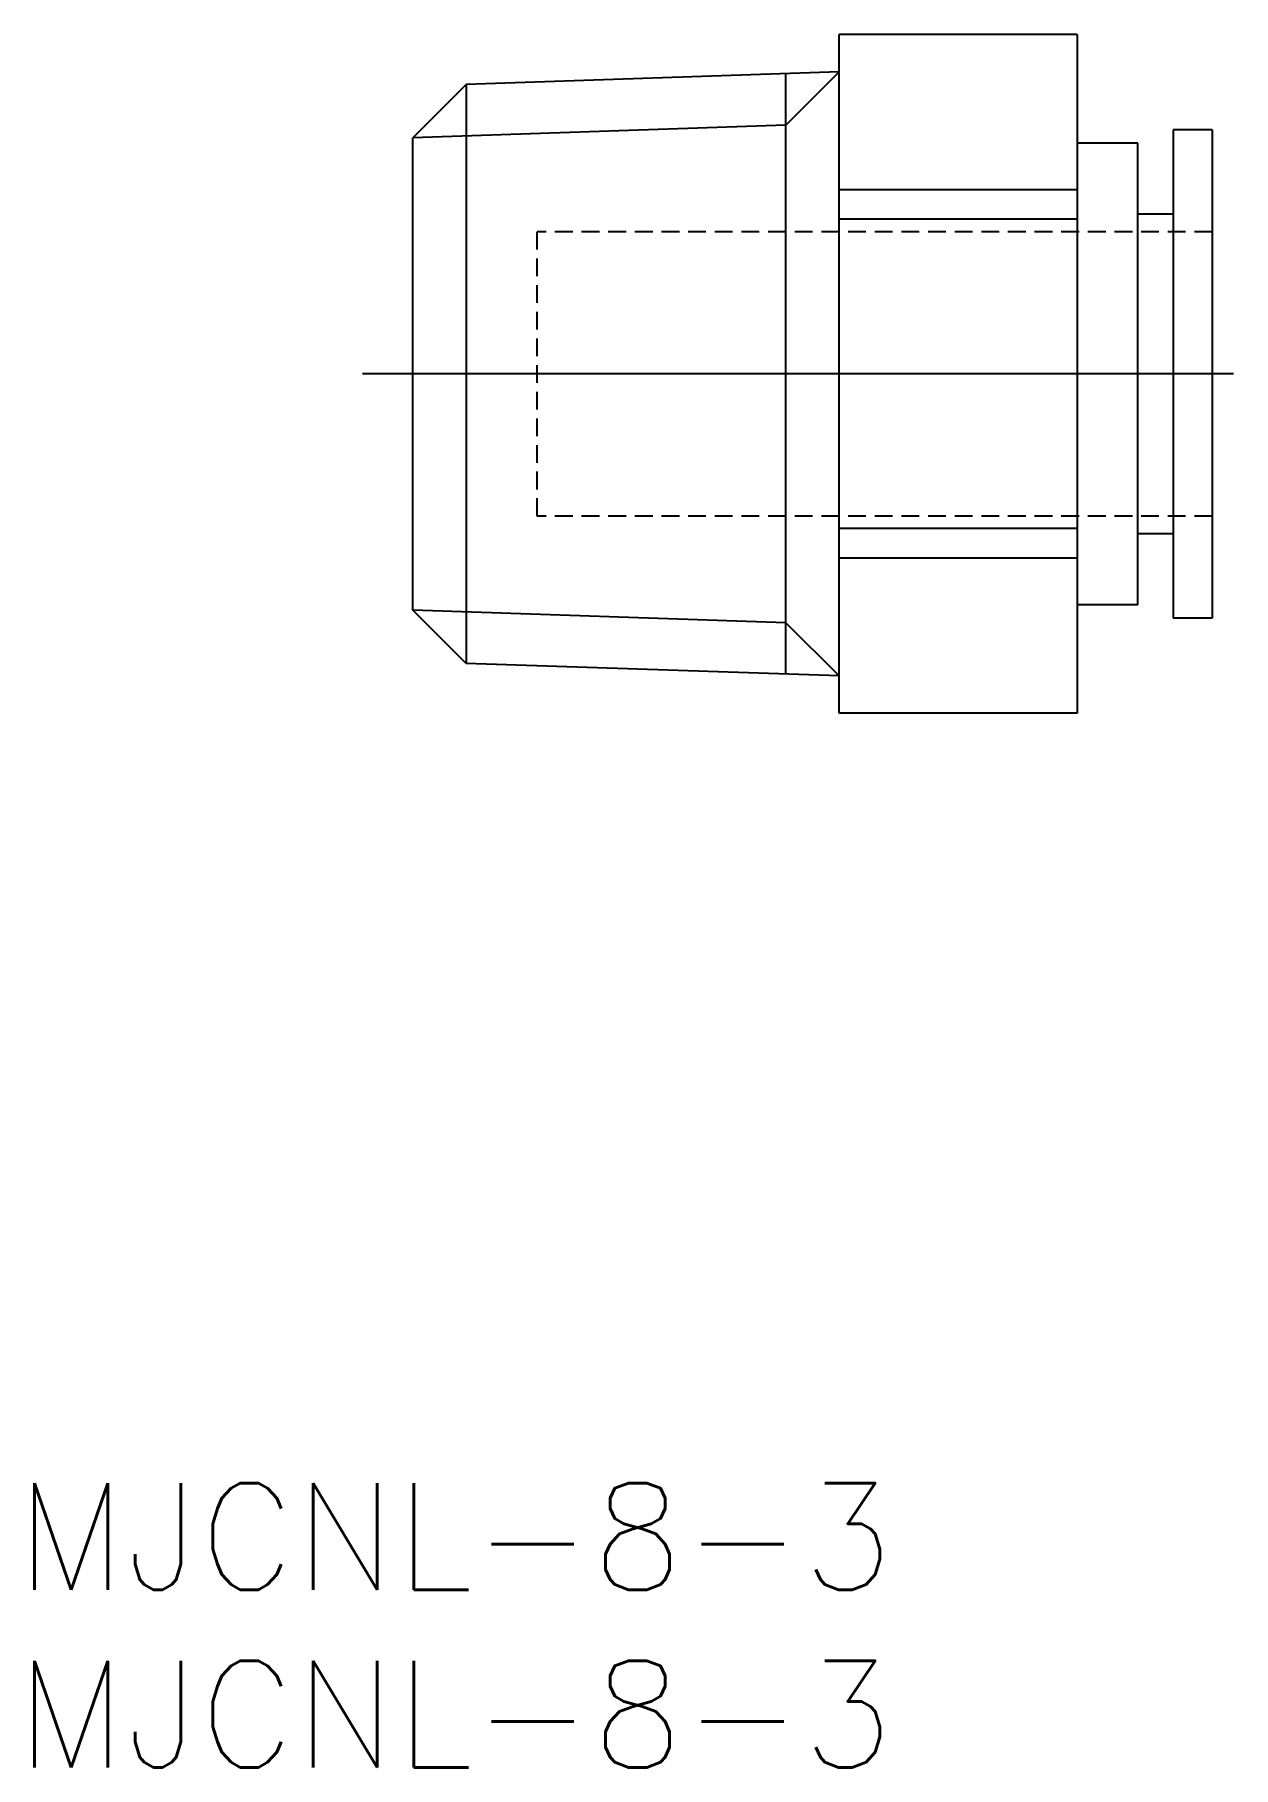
# Model space of a CAD drawing. Extents: x 0.5 to 34.3, y 0 to 48.8.
import ezdxf

# ---------------------------------------------------------------- set-up
doc = ezdxf.new("R2010")
doc.units = 0
doc.linetypes.add('CENTER', pattern=[2, 1.25, -0.25, 0.25, -0.25])
doc.linetypes.add('DASHED', pattern=[0.75, 0.5, -0.25])
doc.layers.get('0').update_dxf_attribs({"linetype": 'CONTINUOUS'})
doc.layers.add('CENTER', color=1, linetype='CENTER')
doc.styles.get("Standard").update_dxf_attribs({"font": 'txt.shx'})

# ---------------------------------------------------------------- blocks, each defined once
blk = doc.blocks.new('*U2')
at = {"color": 7, "linetype": 'CONTINUOUS'}
blk.add_text('MJCNL-8-3', height=3, dxfattribs=at).set_placement((0, 0))
blk = doc.blocks.new('*U3')
at = {"color": 7, "linetype": 'CONTINUOUS'}
blk.add_text('MJCNL-8-3', height=3, dxfattribs=at).set_placement((0, 5))

msp = doc.modelspace()

# ---------------------------------------------------------------- linework, layer by layer
at = {"color": 7, "linetype": 'CONTINUOUS'}
for p, q in [((29.86, 48.767), (23.16, 48.767)), ((23.16, 29.667), (23.16, 48.767)), ((29.86, 48.767), (29.86, 29.667)), ((12.66, 47.367), (11.16, 45.867)), ((23.16, 47.717), (12.66, 47.367)), ((12.66, 47.367), (12.66, 31.067)), ((21.66, 30.767), (21.66, 47.667)), ((11.16, 32.567), (11.16, 45.867)), ((32.56, 46.092), (32.56, 32.342)), ((33.66, 46.092), (32.56, 46.092)), ((33.66, 46.092), (33.66, 32.342)), ((31.56, 45.717), (29.86, 45.717)), ((31.56, 32.717), (31.56, 45.717)), ((29.86, 44.401), (23.16, 44.401)), ((29.86, 43.57), (23.16, 43.57)), ((32.56, 43.717), (31.56, 43.717)), ((29.86, 34.863), (23.16, 34.863)), ((32.56, 34.717), (31.56, 34.717)), ((29.86, 34.032), (23.16, 34.032)), ((31.56, 32.717), (29.86, 32.717)), ((12.66, 31.067), (11.16, 32.567)), ((33.66, 32.342), (32.56, 32.342)), ((23.16, 30.717), (12.66, 31.067)), ((29.86, 29.667), (23.16, 29.667))]:
    msp.add_line(p, q, dxfattribs=at)
at = {"color": 3, "linetype": 'CONTINUOUS'}
for p, q in [((23.16, 47.717), (21.66, 46.217)), ((21.66, 46.217), (11.16, 45.867)), ((21.66, 32.217), (11.16, 32.567)), ((23.16, 30.717), (21.66, 32.217))]:
    msp.add_line(p, q, dxfattribs=at)
at = {"color": 3, "linetype": 'DASHED'}
for p, q in [((33.66, 43.217), (14.66, 43.217)), ((14.66, 35.217), (14.66, 43.217)), ((33.66, 35.217), (14.66, 35.217))]:
    msp.add_line(p, q, dxfattribs=at)
at = {"layer": 'CENTER', "color": 1, "linetype": 'BYBLOCK'}
msp.add_line((34.253, 39.217), (9.739, 39.217), dxfattribs=at)

# ---------------------------------------------------------------- block references
at = {"color": 7, "linetype": 'CONTINUOUS'}
for name in ['*U3', '*U2']:
    msp.add_blockref(name, (0, 0), dxfattribs=at)

doc.saveas('drawing.dxf')
